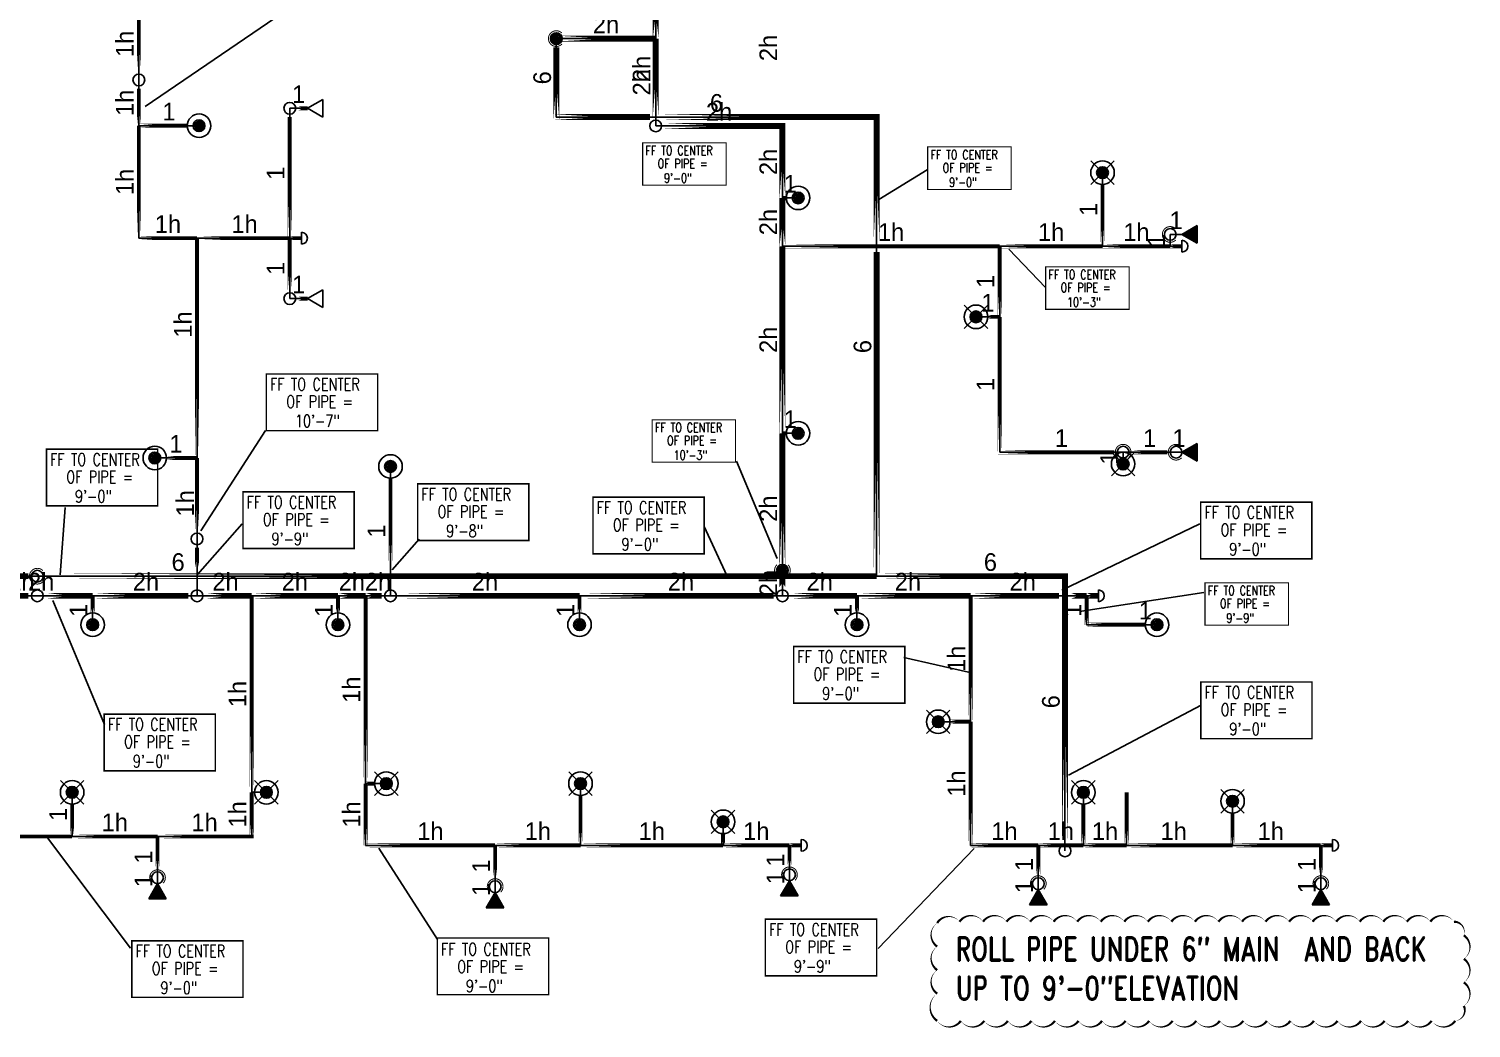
# Model space of a CAD drawing. Header units: inches. Extents: x -3368 to 19, y 7 to 1465.
# Drawn here: x -716 to 19, y 93 to 603 of the extents above; entities that cross this region are included whole.
import ezdxf
from ezdxf.enums import TextEntityAlignment as Align

# ---------------------------------------------------------------- set-up
doc = ezdxf.new("R2010")
doc.units = ezdxf.units.IN
doc.header["$MEASUREMENT"] = 0
for name, color, linetype in [('Coordination', 1, 'Continuous'), ('headdn', 7, 'Continuous'), ('PIPEBL', 4, 'Continuous'), ('pipemn', 6, 'Continuous'), ('PIPESPC', 7, 'Continuous'), ('spk-cap', 7, 'Continuous'), ('spk-pipedrop', 7, 'Continuous'), ('spk-piperise', 7, 'Continuous'), ('TIDYPIPE', 7, 'Continuous')]:
    doc.layers.add(name, color=color, linetype=linetype)
doc.styles.add('PDA1', font='ROMAND', dxfattribs={"width": 0.755})
doc.styles.add('PIPE', font='PIPE.SHX')

# ---------------------------------------------------------------- blocks, each defined once
blk = doc.blocks.new('drop')
blk.add_circle((0, 0), 3)
for points in [[(0.01, 2.97), (-2.53, -1.59), (-2.62, 1.36)], [(0.01, 2.97), (-2.49, -1.59), (2.52, -1.59)], [(2.52, -1.59), (0.01, 2.97), (2.6, 1.47)], [(2.52, -1.59), (-2.53, -1.59), (0.01, -2.98)]]:
    blk.add_solid(points)
blk = doc.blocks.new('dpend1')
for radius in [6, 3]:
    blk.add_circle((0, 0), radius)
for points in [[(0.01, 2.97), (-2.53, -1.59), (-2.62, 1.36)], [(0.01, 2.97), (-2.49, -1.59), (2.52, -1.59)], [(2.52, -1.59), (0.01, 2.97), (2.6, 1.47)], [(2.52, -1.59), (-2.53, -1.59), (0.01, -2.98)]]:
    blk.add_solid(points)
blk = doc.blocks.new('SIDE1')
for p, q in [((0, 0), (7.79, 4.5)), ((7.79, -4.5), (0, 0)), ((7.79, 4.5), (7.79, -4.5))]:
    blk.add_line(p, q)
blk = doc.blocks.new('side2')
for p, q in [((0, 0), (7.79, 4.5)), ((7.79, -4.5), (0, 0)), ((7.79, 4.5), (7.79, -4.5))]:
    blk.add_line(p, q)
blk.add_solid([(7.79, -4.5), (0, 0), (7.79, 4.5)])
blk = doc.blocks.new('rise')
blk.add_circle((0, 0), 3)
blk = doc.blocks.new('dpend2')
for p, q in [((-6, -6), (6, 6)), ((6, -6), (-6, 6))]:
    blk.add_line(p, q)
for radius in [6, 3]:
    blk.add_circle((0, 0), radius)
for points in [[(0, 0), (-3, 0), (-2.08, 2.07)], [(0, 0), (-3, 0), (-2.08, -2.07)], [(0, 0), (0, 3), (-2.12, 2.14)], [(0, 0), (0, -3), (-2.12, -2.14)], [(0, 0), (0, 3), (2.12, 2.14)], [(0, 0), (3, 0), (2.08, 2.07)], [(0, 0), (3, 0), (2.08, -2.07)], [(0, 0), (0, -3), (2.12, -2.14)]]:
    blk.add_solid(points)
blk = doc.blocks.new('CAP')
blk.add_line((0, 3), (0, -3))
blk.add_arc((0, 0), 3, 270, 90)
blk = doc.blocks.new('PIPESPC')
at = {"layer": 'PIPESPC', "style": 'PIPE', "width": 0.9}
blk.add_attdef('SIZE', text='', height=9, dxfattribs=at).set_placement((0, 4.02), align=Align.CENTER)
at = {"layer": 'PIPESPC', "style": 'PIPE', "flags": 1}
blk.add_attdef('SCHED', (25.3, 3.89), '', height=9, dxfattribs=at)
blk = doc.blocks.new('vvvvvvvvvbbbbbbbbbb')
at = {"layer": 'Coordination', "const_width": 1}
blk.add_lwpolyline([(8219.89, 4056.75), (8219.89, 4018.25), (8295.45, 4018.25), (8295.45, 4056.75), (8219.89, 4056.75)], dxfattribs=at)
at = {"layer": 'Coordination', "style": 'PDA1', "width": 0.755}
for s, p in [('FF TO CENTER', (8222.4, 4045.52)), ('OF PIPE = ', (8233.4, 4033.71)), ('9\'-0"', (8239.31, 4020.57))]:
    blk.add_text(s, height=8.4, dxfattribs=at).set_placement(p)
blk = doc.blocks.new('TIDYRUN')
at = {"const_width": 0.5}
blk.add_lwpolyline([(-2.83, 2.83, -2.414214), (-2.83, -2.83, -1.737895)], format="xyb", dxfattribs=at)

msp = doc.modelspace()

# ---------------------------------------------------------------- linework, layer by layer
at = {"layer": 'Coordination', "color": 1}
for p, q in [((-656.86, 563.07), (-568.42, 623.48)), ((-282.8, 515.79), (-258.3, 530.91)), ((-216.57, 490.46), (-197.88, 470.88)), ((-628.45, 346.85), (-595.53, 398)), ((-334.68, 332.75), (-355.48, 382.3)), ((-700.15, 324.42), (-697.61, 358.73)), ((-630.15, 324.56), (-607.27, 350.38)), ((-360.42, 324.15), (-371.89, 349.03)), ((-189.62, 316.59), (-119.21, 350.35)), ((-530.98, 326.99), (-517.1, 342.57)), ((-703.81, 311.37), (-677.58, 248.1)), ((-180.61, 305.73), (-117.19, 315.4)), ((-237.25, 274.85), (-270.19, 282.31)), ((-186.19, 222.25), (-118.64, 258.07)), ((-706.58, 190.44), (-664.25, 134.1)), ((-537.65, 185.06), (-507.83, 138.53)), ((-234.33, 184.91), (-283.16, 134.01))]:
    msp.add_line(p, q, dxfattribs=at)
for points, const_width in [([(-403.22, 544.64), (-403.22, 522.99), (-360.72, 522.99), (-360.72, 544.64), (-403.22, 544.64)], 0.562), ([(-197.84, 481.43), (-197.84, 459.78), (-155.34, 459.78), (-155.34, 481.43), (-197.84, 481.43)], 0.562), ([(-594.99, 426.83), (-594.99, 397.96), (-538.32, 397.96), (-538.32, 426.83), (-594.99, 426.83)], 0.75), ([(-398.39, 403.47), (-398.39, 381.82), (-355.88, 381.82), (-355.88, 403.47), (-398.39, 403.47)], 0.562), ([(-517.91, 370.78), (-517.91, 341.91), (-461.24, 341.91), (-461.24, 370.78), (-517.91, 370.78)], 0.75), ([(-606.95, 366.72), (-606.95, 337.85), (-550.27, 337.85), (-550.27, 366.72), (-606.95, 366.72)], 0.75), ([(-116.63, 320.37), (-116.63, 298.72), (-74.13, 298.72), (-74.13, 320.37), (-116.63, 320.37)], 0.562), ([(-118.77, 269.8), (-118.77, 240.93), (-62.1, 240.93), (-62.1, 269.8), (-118.77, 269.8)], 0.75), ([(-677.65, 253.43), (-677.65, 224.56), (-620.98, 224.56), (-620.98, 253.43), (-677.65, 253.43)], 0.75), ([(-340.68, 148.9), (-340.68, 120.03), (-284.01, 120.03), (-284.01, 148.9), (-340.68, 148.9)], 0.75), ([(-507.86, 139.29), (-507.86, 110.42), (-451.19, 110.42), (-451.19, 139.29), (-507.86, 139.29)], 0.75), ([(-663.58, 137.91), (-663.58, 109.04), (-606.9, 109.04), (-606.9, 137.91), (-663.58, 137.91)], 0.75)]:
    msp.add_lwpolyline(points, dxfattribs=dict(at, const_width=const_width))
msp.add_lwpolyline([(-253.12, 97.09, 0, 1.2, 0.520567), (-241.12, 97.09, 0, 1.2, 0.520567), (-229.12, 97.09, 0, 1.2, 0.520567), (-217.12, 97.09, 0, 1.2, 0.520567), (-205.12, 97.09, 0, 1.2, 0.520567), (-193.12, 97.09, 0, 1.2, 0.520567), (-181.12, 97.09, 0, 1.2, 0.520567), (-169.12, 97.09, 0, 1.2, 0.520567), (-157.12, 97.09, 0, 1.2, 0.520567), (-145.12, 97.09, 0, 1.2, 0.520567), (-133.12, 97.09, 0, 1.2, 0.520567), (-121.12, 97.09, 0, 1.2, 0.520567), (-109.12, 97.09, 0, 1.2, 0.520567), (-97.12, 97.09, 0, 1.2, 0.520567), (-85.12, 97.09, 0, 1.2, 0.520567), (-73.12, 97.09, 0, 1.2, 0.520567), (-61.12, 97.09, 0, 1.2, 0.520567), (-49.12, 97.09, 0, 1.2, 0.520567), (-37.12, 97.09, 0, 1.2, 0.520567), (-25.12, 97.09, 0, 1.2, 0.520567), (-13.12, 97.09, 0, 1.2, 0.520567), (-1.12, 97.09, 0, 1.2, 0.520567), (10.88, 97.09, 0, 1.2, 0.520567), (15.29, 104.68, 0, 1.2, 0.520567), (15.29, 116.68, 0, 1.2, 0.520567), (15.29, 128.68, 0, 1.2, 0.520567), (15.29, 140.68, 0, 1.2, 0.520567), (10.23, 147.62, 0, 1.2, 0.520567), (-1.77, 147.62, 0, 1.2, 0.520567), (-13.77, 147.62, 0, 1.2, 0.520567), (-25.77, 147.62, 0, 1.2, 0.520567), (-37.77, 147.62, 0, 1.2, 0.520567), (-49.77, 147.62, 0, 1.2, 0.520567), (-61.77, 147.62, 0, 1.2, 0.520567), (-73.77, 147.62, 0, 1.2, 0.520567), (-85.77, 147.62, 0, 1.2, 0.520567), (-97.77, 147.62, 0, 1.2, 0.520567), (-109.77, 147.62, 0, 1.2, 0.520567), (-121.77, 147.62, 0, 1.2, 0.520567), (-133.77, 147.62, 0, 1.2, 0.520567), (-145.77, 147.62, 0, 1.2, 0.520567), (-157.77, 147.62, 0, 1.2, 0.520567), (-169.77, 147.62, 0, 1.2, 0.520567), (-181.77, 147.62, 0, 1.2, 0.520567), (-193.77, 147.62, 0, 1.2, 0.520567), (-205.77, 147.62, 0, 1.2, 0.520567), (-217.77, 147.62, 0, 1.2, 0.520567), (-229.77, 147.62, 0, 1.2, 0.520567), (-241.77, 147.62, 0, 1.2, 0.520567), (-253.12, 146.97, 0, 1.2, 0.520567), (-253.12, 134.97, 0, 1.2, 0.520567), (-253.12, 122.97, 0, 1.2, 0.520567), (-253.12, 110.97, 0, 1.2, 0.520567)], format="xyseb", close=True, dxfattribs=at)
at = {"layer": 'PIPEBL', "color": 1}
for p, q in [((-660, 576.69), (-660, 613.48)), ((-660, 553.34), (-660, 576.69)), ((-583.08, 496.02), (-583.08, 562.24)), ((-583.08, 562.24), (-574, 562.24)), ((-660, 496.02), (-660, 553.34)), ((-660, 553.34), (-629.33, 553.34)), ((-168.86, 491.93), (-168.86, 529.43)), ((-324, 516.56), (-332, 516.56)), ((-660, 496.02), (-630.33, 496.02)), ((-630.33, 384.01), (-630.33, 496.02)), ((-630.33, 496.02), (-583.08, 496.02)), ((-583.08, 465.22), (-583.08, 496.02)), ((-583.08, 496.02), (-577.08, 496.02)), ((-134.36, 491.93), (-134.36, 497.93)), ((-134.36, 497.93), (-128.36, 497.93)), ((-332, 491.93), (-221.26, 491.93)), ((-221.26, 491.93), (-168.86, 491.93)), ((-221.26, 455.93), (-221.26, 491.93)), ((-168.86, 491.93), (-134.36, 491.93)), ((-134.36, 491.93), (-128.36, 491.93)), ((-583.08, 465.22), (-574, 465.22)), ((-233.36, 455.93), (-221.26, 455.93)), ((-221.26, 386.93), (-221.26, 455.93)), ((-324, 396.56), (-332, 396.56)), ((-651.88, 384.01), (-630.33, 384.01)), ((-630.33, 342.74), (-630.33, 384.01)), ((-221.26, 386.93), (-158.36, 386.93)), ((-131.36, 386.93), (-158.36, 386.93)), ((-158.36, 380.93), (-158.36, 386.93)), ((-128.36, 386.93), (-131.36, 386.93)), ((-531.75, 313.74), (-531.75, 379.67)), ((-630.33, 313.74), (-630.33, 342.74)), ((-683.56, 299), (-683.56, 313.74)), ((-602.5, 213.57), (-602.5, 313.74)), ((-558.56, 299), (-558.56, 313.74)), ((-544.41, 218.03), (-544.41, 313.74)), ((-435.41, 299), (-435.41, 313.74)), ((-294, 299), (-294, 313.74)), ((-236.1, 249.53), (-236.1, 313.74)), ((-176.98, 299), (-176.98, 313.74)), ((-176.98, 299), (-141.12, 299)), ((-252.6, 249.53), (-236.1, 249.53)), ((-236.1, 186.53), (-236.1, 249.53)), ((-694, 213.57), (-694, 191.07)), ((-602.5, 213.57), (-602.5, 191.07)), ((-595, 213.57), (-602.5, 213.57)), ((-544.41, 218.03), (-544.41, 186.53)), ((-533.91, 218.03), (-544.41, 218.03)), ((-434.91, 218.03), (-434.91, 186.53)), ((-178.6, 213.53), (-178.6, 186.53)), ((-156.6, 213.53), (-156.6, 186.53)), ((-102.6, 209.03), (-102.6, 186.53)), ((-362.24, 186.53), (-362.24, 198.53)), ((-750.09, 191.07), (-694, 191.07)), ((-650.5, 191.07), (-694, 191.07)), ((-602.5, 191.07), (-650.5, 191.07)), ((-650.5, 170.07), (-650.5, 191.07)), ((-544.41, 186.53), (-478.41, 186.53)), ((-478.41, 186.53), (-434.91, 186.53)), ((-478.41, 165.53), (-478.41, 186.53)), ((-434.91, 186.53), (-362.24, 186.53)), ((-362.24, 186.53), (-328.41, 186.53)), ((-328.41, 171.53), (-328.41, 186.53)), ((-328.41, 186.53), (-322.41, 186.53)), ((-236.1, 186.53), (-201.6, 186.53)), ((-201.6, 186.53), (-178.6, 186.53)), ((-201.6, 167.03), (-201.6, 186.53)), ((-178.6, 186.53), (-156.6, 186.53)), ((-156.6, 186.53), (-102.6, 186.53)), ((-102.6, 186.53), (-57.6, 186.53)), ((-57.6, 167.03), (-57.6, 186.53)), ((-57.6, 186.53), (-51.6, 186.53)), ((-650.5, 167.07), (-650.5, 170.07)), ((-328.41, 168.53), (-328.41, 171.53)), ((-478.41, 162.53), (-478.41, 165.53)), ((-201.6, 164.03), (-201.6, 167.03)), ((-57.6, 164.03), (-57.6, 167.03))]:
    msp.add_line(p, q, dxfattribs=at)
at = {"layer": 'pipemn', "color": 1}
for p, q in [((-396.57, 597.75), (-396.57, 622.18)), ((-447.25, 557.78), (-447.25, 597.75)), ((-447.25, 597.75), (-396.57, 597.75)), ((-396.57, 597.75), (-396.57, 553.25)), ((-447.25, 557.78), (-284, 557.78)), ((-396.57, 553.25), (-332, 553.25)), ((-332, 553.25), (-332, 516.56)), ((-284, 323.74), (-284, 557.78)), ((-332, 516.56), (-332, 491.93)), ((-332, 491.93), (-332, 396.56)), ((-332, 396.56), (-332, 326.74)), ((-711.76, 323.74), (-996, 323.74)), ((-284, 323.74), (-711.76, 323.74)), ((-332, 313.74), (-332, 326.74)), ((-188, 323.74), (-284, 323.74)), ((-188, 183.74), (-188, 323.74)), ((-728, 313.74), (-711.76, 313.74)), ((-711.76, 313.74), (-683.56, 313.74)), ((-683.56, 313.74), (-630.33, 313.74)), ((-630.33, 313.74), (-602.5, 313.74)), ((-602.5, 313.74), (-558.56, 313.74)), ((-558.56, 313.74), (-544.41, 313.74)), ((-544.41, 313.74), (-531.75, 313.74)), ((-531.75, 313.74), (-435.41, 313.74)), ((-435.41, 313.74), (-332, 313.74)), ((-332, 313.74), (-294, 313.74)), ((-294, 313.74), (-236.1, 313.74)), ((-236.1, 313.74), (-176.98, 313.74)), ((-176.98, 313.74), (-170.98, 313.74))]:
    msp.add_line(p, q, dxfattribs=at)
at = {"layer": 'TIDYPIPE', "color": 1}
for points, const_width in [([(-396.57, 597.75), (-396.57, 622.18)], 3), ([(-660, 581.19), (-660, 613.48)], 2), ([(-447.25, 597.75), (-396.57, 597.75)], 3), ([(-396.57, 557.75), (-396.57, 597.75)], 3), ([(-447.25, 556.28), (-447.25, 593.25)], 3), ([(-660, 553.34), (-660, 572.19)], 2), ([(-583.08, 496.02), (-583.08, 557.74)], 2), ([(-578.58, 562.24), (-574, 562.24)], 2), ([(-448.75, 557.78), (-399.57, 557.78)], 3), ([(-393.57, 557.78), (-282.5, 557.78)], 3), ([(-284, 494.93), (-284, 559.28)], 3), ([(-660, 553.34), (-635.33, 553.34)], 2), ([(-660, 495.02), (-660, 553.34)], 2), ([(-392.07, 553.25), (-330.5, 553.25)], 3), ([(-332, 516.56), (-332, 554.75)], 3), ([(-168.86, 491.93), (-168.86, 523.43)], 2), ([(-332, 491.93), (-332, 516.56)], 3), ([(-332, 516.56), (-330, 516.56)], 2), ([(-661, 496.02), (-630.33, 496.02)], 2), ([(-630.33, 496.02), (-583.08, 496.02)], 2), ([(-630.33, 384.01), (-630.33, 496.02)], 2), ([(-583.08, 496.02), (-577.08, 496.02)], 2), ([(-583.08, 469.72), (-583.08, 496.02)], 2), ([(-332, 396.56), (-332, 491.93)], 3), ([(-332, 491.93), (-221.26, 491.93)], 2), ([(-221.26, 455.93), (-221.26, 491.93)], 2), ([(-221.26, 491.93), (-168.86, 491.93)], 2), ([(-168.86, 491.93), (-134.36, 491.93)], 2), ([(-134.36, 491.93), (-128.36, 491.93)], 2), ([(-284, 323.74), (-284, 488.93)], 3), ([(-578.58, 465.22), (-574, 465.22)], 2), ([(-227.36, 455.93), (-221.26, 455.93)], 2), ([(-221.26, 385.93), (-221.26, 455.93)], 2), ([(-332, 326.74), (-332, 396.56)], 3), ([(-332, 396.56), (-330, 396.56)], 2), ([(-645.88, 384.01), (-630.33, 384.01)], 2), ([(-630.33, 347.24), (-630.33, 384.01)], 2), ([(-222.26, 386.93), (-162.86, 386.93)], 2), ([(-153.86, 386.93), (-135.86, 386.93)], 2), ([(-531.75, 328.24), (-531.75, 373.67)], 2), ([(-630.33, 328.24), (-630.33, 338.24)], 2), ([(-997.5, 323.74), (-716.26, 323.74)], 3), ([(-711.76, 323.74), (-284, 323.74)], 3), ([(-332, 318.24), (-332, 322.24)], 3), ([(-284, 323.74), (-186.5, 323.74)], 3), ([(-188, 188.24), (-188, 325.24)], 3), ([(-728, 313.74), (-716.26, 313.74)], 3), ([(-707.26, 313.74), (-683.56, 313.74)], 3), ([(-683.56, 313.74), (-634.83, 313.74)], 3), ([(-683.56, 305), (-683.56, 313.74)], 2), ([(-625.83, 313.74), (-602.5, 313.74)], 3), ([(-602.5, 313.74), (-558.56, 313.74)], 3), ([(-602.5, 213.57), (-602.5, 313.74)], 2), ([(-558.56, 313.74), (-544.41, 313.74)], 3), ([(-558.56, 305), (-558.56, 313.74)], 2), ([(-544.41, 313.74), (-536.25, 313.74)], 3), ([(-544.41, 218.03), (-544.41, 313.74)], 2), ([(-527.25, 313.74), (-435.41, 313.74)], 3), ([(-435.41, 313.74), (-336.5, 313.74)], 3), ([(-435.41, 305), (-435.41, 313.74)], 2), ([(-327.5, 313.74), (-294, 313.74)], 3), ([(-294, 313.74), (-236.1, 313.74)], 3), ([(-294, 305), (-294, 313.74)], 2), ([(-236.1, 313.74), (-191, 313.74)], 3), ([(-236.1, 249.53), (-236.1, 313.74)], 2), ([(-185, 313.74), (-176.98, 313.74)], 3), ([(-176.98, 313.74), (-170.98, 313.74)], 3), ([(-176.98, 298), (-176.98, 313.74)], 2), ([(-177.98, 299), (-147.12, 299)], 2), ([(-246.6, 249.53), (-236.1, 249.53)], 2), ([(-236.1, 185.53), (-236.1, 249.53)], 2), ([(-602.5, 190.07), (-602.5, 213.57)], 2), ([(-544.41, 218.03), (-539.91, 218.03)], 2), ([(-544.41, 185.53), (-544.41, 218.03)], 2), ([(-156.6, 186.53), (-156.6, 213.53)], 2), ([(-694, 191.07), (-694, 207.57)], 2), ([(-434.91, 186.53), (-434.91, 212.03)], 2), ([(-178.6, 186.53), (-178.6, 207.53)], 2), ([(-102.6, 186.53), (-102.6, 203.03)], 2), ([(-750.09, 191.07), (-694, 191.07)], 2), ([(-694, 191.07), (-650.5, 191.07)], 2), ([(-650.5, 191.07), (-601.5, 191.07)], 2), ([(-650.5, 174.57), (-650.5, 191.07)], 2), ([(-362.24, 186.53), (-362.24, 192.53)], 2), ([(-545.41, 186.53), (-478.41, 186.53)], 2), ([(-478.41, 186.53), (-434.91, 186.53)], 2), ([(-478.41, 170.03), (-478.41, 186.53)], 2), ([(-434.91, 186.53), (-362.24, 186.53)], 2), ([(-362.24, 186.53), (-328.41, 186.53)], 2), ([(-328.41, 186.53), (-322.41, 186.53)], 2), ([(-328.41, 176.03), (-328.41, 186.53)], 2), ([(-237.1, 186.53), (-201.6, 186.53)], 2), ([(-201.6, 186.53), (-178.6, 186.53)], 2), ([(-201.6, 171.53), (-201.6, 186.53)], 2), ([(-178.6, 186.53), (-156.6, 186.53)], 2), ([(-156.6, 186.53), (-102.6, 186.53)], 2), ([(-102.6, 186.53), (-57.6, 186.53)], 2), ([(-57.6, 186.53), (-51.6, 186.53)], 2), ([(-57.6, 171.53), (-57.6, 186.53)], 2)]:
    msp.add_lwpolyline(points, close=True, dxfattribs=dict(at, const_width=const_width))

# ---------------------------------------------------------------- block references
at = {"layer": 'Coordination', "color": 1}
for p, xscale, yscale, zscale in [((-4881.65, -1739.39), 0.5625, 0.5625, 0.5625), ((-6872.01, -2654.1), 0.75, 0.75, 0.75), ((-6593.49, -2678.57), 0.75, 0.75, 0.75), ((-6283.74, -2681.08), 0.75, 0.75, 0.75), ((-6491.2, -2754.64), 0.75, 0.75, 0.75)]:
    msp.add_blockref('vvvvvvvvvbbbbbbbbbb', p, dxfattribs=dict(at, xscale=xscale, yscale=yscale, zscale=zscale))
at = {"layer": 'headdn', "color": 1}
for name, p in [('SIDE1', (-574, 562.24)), ('dpend1', (-629.33, 553.34)), ('dpend1', (-324, 516.56)), ('SIDE1', (-574, 465.22)), ('dpend1', (-324, 396.56)), ('dpend1', (-651.88, 384.01)), ('dpend1', (-531.75, 379.67)), ('dpend1', (-683.56, 299)), ('dpend1', (-558.56, 299)), ('dpend1', (-435.41, 299)), ('dpend1', (-294, 299)), ('dpend1', (-141.12, 299)), ('dpend2', (-252.6, 249.53)), ('dpend2', (-533.91, 218.03)), ('dpend2', (-434.91, 218.03)), ('dpend2', (-694, 213.57)), ('dpend2', (-595, 213.57)), ('dpend2', (-178.6, 213.53)), ('dpend2', (-102.6, 209.03)), ('dpend2', (-362.24, 198.53))]:
    msp.add_blockref(name, p, dxfattribs=at)
at = {"layer": 'headdn', "color": 1, "extrusion": (0, 0, -1), "zscale": -1}
for name, p, rotation in [('dpend2', (168.86, 529.43), 90), ('side2', (128.36, 497.93), 180), ('dpend2', (233.36, 455.93), 90), ('side2', (128.36, 386.93), 180), ('dpend2', (158.36, 380.93), 90)]:
    msp.add_blockref(name, p, dxfattribs=dict(at, rotation=rotation))
at = {"layer": 'headdn', "color": 1, "rotation": 270}
for p in [(-650.5, 167.07), (-478.41, 162.53), (-328.41, 168.53), (-201.6, 164.03), (-57.6, 164.03)]:
    msp.add_blockref('side2', p, dxfattribs=at)
at = {"layer": 'PIPESPC', "color": 1}
ref = msp.add_blockref('PIPESPC', (-421.91, 597.75), dxfattribs=at)
ref.add_attrib('SIZE', '2h', dxfattribs={"color": 0, "height": 9, "style": 'PIPE'}).set_placement((-421.91, 597.75), align=Align.BOTTOM_CENTER)
ref = msp.add_blockref('PIPESPC', (-660, 595.08), dxfattribs=dict(at, rotation=90))
ref.add_attrib('SIZE', '1h', dxfattribs={"color": 0, "height": 9, "rotation": 90, "style": 'PIPE'}).set_placement((-660, 595.08), align=Align.BOTTOM_CENTER)
ref = msp.add_blockref('PIPESPC', (-332, 592.97), dxfattribs=dict(at, rotation=90))
ref.add_attrib('SIZE', '2h', dxfattribs={"color": 0, "height": 9, "rotation": 90, "style": 'PIPE'}).set_placement((-332, 592.97), align=Align.BOTTOM_CENTER)
ref = msp.add_blockref('PIPESPC', (-396.57, 582.3), dxfattribs=dict(at, rotation=90))
ref.add_attrib('SIZE', '2h', dxfattribs={"color": 0, "height": 9, "rotation": 90, "style": 'PIPE'}).set_placement((-396.57, 582.3), align=Align.BOTTOM_CENTER)
ref = msp.add_blockref('PIPESPC', (-396.57, 575.5), dxfattribs=dict(at, rotation=90))
ref.add_attrib('SIZE', '2h', dxfattribs={"color": 0, "height": 9, "rotation": 90, "style": 'PIPE'}).set_placement((-396.57, 575.5), align=Align.BOTTOM_CENTER)
ref = msp.add_blockref('PIPESPC', (-578.54, 562.24), dxfattribs=at)
ref.add_attrib('SIZE', '1', dxfattribs={"color": 0, "height": 9, "style": 'PIPE'}).set_placement((-578.54, 562.24), align=Align.BOTTOM_CENTER)
ref = msp.add_blockref('PIPESPC', (-447.25, 577.76), dxfattribs=dict(at, rotation=90))
ref.add_attrib('SIZE', '6', dxfattribs={"color": 0, "height": 9, "rotation": 90, "style": 'PIPE'}).set_placement((-447.25, 577.76), align=Align.BOTTOM_CENTER)
ref = msp.add_blockref('PIPESPC', (-660, 565.01), dxfattribs=dict(at, rotation=90))
ref.add_attrib('SIZE', '1h', dxfattribs={"color": 0, "height": 9, "rotation": 90, "style": 'PIPE'}).set_placement((-660, 565.01), align=Align.BOTTOM_CENTER)
ref = msp.add_blockref('PIPESPC', (-365.63, 557.78), dxfattribs=at)
ref.add_attrib('SIZE', '6', dxfattribs={"color": 0, "height": 9, "style": 'PIPE'}).set_placement((-365.63, 557.78), align=Align.BOTTOM_CENTER)
ref = msp.add_blockref('PIPESPC', (-644.67, 553.34), dxfattribs=at)
ref.add_attrib('SIZE', '1', dxfattribs={"color": 0, "height": 9, "style": 'PIPE'}).set_placement((-644.67, 553.34), align=Align.BOTTOM_CENTER)
ref = msp.add_blockref('PIPESPC', (-364.29, 553.25), dxfattribs=at)
ref.add_attrib('SIZE', '2h', dxfattribs={"color": 0, "height": 9, "style": 'PIPE'}).set_placement((-364.29, 553.25), align=Align.BOTTOM_CENTER)
ref = msp.add_blockref('PIPESPC', (-332, 534.91), dxfattribs=dict(at, rotation=90))
ref.add_attrib('SIZE', '2h', dxfattribs={"color": 0, "height": 9, "rotation": 90, "style": 'PIPE'}).set_placement((-332, 534.91), align=Align.BOTTOM_CENTER)
ref = msp.add_blockref('PIPESPC', (-660, 524.68), dxfattribs=dict(at, rotation=90))
ref.add_attrib('SIZE', '1h', dxfattribs={"color": 0, "height": 9, "rotation": 90, "style": 'PIPE'}).set_placement((-660, 524.68), align=Align.BOTTOM_CENTER)
ref = msp.add_blockref('PIPESPC', (-583.08, 529.13), dxfattribs=dict(at, rotation=90))
ref.add_attrib('SIZE', '1', dxfattribs={"color": 0, "height": 9, "rotation": 90, "style": 'PIPE'}).set_placement((-583.08, 529.13), align=Align.BOTTOM_CENTER)
ref = msp.add_blockref('PIPESPC', (-328, 516.56), dxfattribs=at)
ref.add_attrib('SIZE', '1', dxfattribs={"color": 0, "height": 9, "style": 'PIPE'}).set_placement((-328, 516.56), align=Align.BOTTOM_CENTER)
ref = msp.add_blockref('PIPESPC', (-645.16, 496.02), dxfattribs=at)
ref.add_attrib('SIZE', '1h', dxfattribs={"color": 0, "height": 9, "style": 'PIPE'}).set_placement((-645.16, 496.02), align=Align.BOTTOM_CENTER)
ref = msp.add_blockref('PIPESPC', (-606.13, 496.02), dxfattribs=at)
ref.add_attrib('SIZE', '1h', dxfattribs={"color": 0, "height": 9, "style": 'PIPE'}).set_placement((-606.13, 496.02), align=Align.BOTTOM_CENTER)
ref = msp.add_blockref('PIPESPC', (-332, 504.24), dxfattribs=dict(at, rotation=90.00000000000212))
ref.add_attrib('SIZE', '2h', dxfattribs={"color": 0, "height": 9, "rotation": 90, "style": 'PIPE'}).set_placement((-332, 504.24), align=Align.BOTTOM_CENTER)
ref = msp.add_blockref('PIPESPC', (-168.86, 510.68), dxfattribs=dict(at, rotation=90))
ref.add_attrib('SIZE', '1', dxfattribs={"color": 0, "height": 9, "rotation": 90, "style": 'PIPE'}).set_placement((-168.86, 510.68), align=Align.BOTTOM_CENTER)
ref = msp.add_blockref('PIPESPC', (-131.36, 497.93), dxfattribs=at)
ref.add_attrib('SIZE', '1', dxfattribs={"color": 0, "height": 9, "style": 'PIPE'}).set_placement((-131.36, 497.93), align=Align.BOTTOM_CENTER)
ref = msp.add_blockref('PIPESPC', (-276.63, 491.93), dxfattribs=at)
ref.add_attrib('SIZE', '1h', dxfattribs={"color": 0, "height": 9, "style": 'PIPE'}).set_placement((-276.63, 491.93), align=Align.BOTTOM_CENTER)
ref = msp.add_blockref('PIPESPC', (-195.06, 491.93), dxfattribs=at)
ref.add_attrib('SIZE', '1h', dxfattribs={"color": 0, "height": 9, "style": 'PIPE'}).set_placement((-195.06, 491.93), align=Align.BOTTOM_CENTER)
ref = msp.add_blockref('PIPESPC', (-151.61, 491.93), dxfattribs=at)
ref.add_attrib('SIZE', '1h', dxfattribs={"color": 0, "height": 9, "style": 'PIPE'}).set_placement((-151.61, 491.93), align=Align.BOTTOM_CENTER)
ref = msp.add_blockref('PIPESPC', (-134.36, 494.93), dxfattribs=dict(at, rotation=90))
ref.add_attrib('SIZE', '1', dxfattribs={"color": 0, "height": 9, "rotation": 90, "style": 'PIPE'}).set_placement((-134.36, 494.93), align=Align.BOTTOM_CENTER)
ref = msp.add_blockref('PIPESPC', (-583.08, 480.62), dxfattribs=dict(at, rotation=90))
ref.add_attrib('SIZE', '1', dxfattribs={"color": 0, "height": 9, "rotation": 90, "style": 'PIPE'}).set_placement((-583.08, 480.62), align=Align.BOTTOM_CENTER)
ref = msp.add_blockref('PIPESPC', (-578.54, 465.22), dxfattribs=at)
ref.add_attrib('SIZE', '1', dxfattribs={"color": 0, "height": 9, "style": 'PIPE'}).set_placement((-578.54, 465.22), align=Align.BOTTOM_CENTER)
ref = msp.add_blockref('PIPESPC', (-221.26, 473.93), dxfattribs=dict(at, rotation=89.9999999999971))
ref.add_attrib('SIZE', '1', dxfattribs={"color": 0, "height": 9, "rotation": 90, "style": 'PIPE'}).set_placement((-221.26, 473.93), align=Align.BOTTOM_CENTER)
ref = msp.add_blockref('PIPESPC', (-227.31, 455.93), dxfattribs=at)
ref.add_attrib('SIZE', '1', dxfattribs={"color": 0, "height": 9, "style": 'PIPE'}).set_placement((-227.31, 455.93), align=Align.BOTTOM_CENTER)
ref = msp.add_blockref('PIPESPC', (-630.33, 452.01), dxfattribs=dict(at, rotation=90))
ref.add_attrib('SIZE', '1h', dxfattribs={"color": 0, "height": 9, "rotation": 90, "style": 'PIPE'}).set_placement((-630.33, 452.01), align=Align.BOTTOM_CENTER)
ref = msp.add_blockref('PIPESPC', (-332, 444.24), dxfattribs=dict(at, rotation=89.99999999999946))
ref.add_attrib('SIZE', '2h', dxfattribs={"color": 0, "height": 9, "rotation": 90, "style": 'PIPE'}).set_placement((-332, 444.24), align=Align.BOTTOM_CENTER)
ref = msp.add_blockref('PIPESPC', (-284, 440.76), dxfattribs=dict(at, rotation=90.0000000000002))
ref.add_attrib('SIZE', '6', dxfattribs={"color": 0, "height": 9, "rotation": 90, "style": 'PIPE'}).set_placement((-284, 440.76), align=Align.BOTTOM_CENTER)
ref = msp.add_blockref('PIPESPC', (-221.26, 421.43), dxfattribs=dict(at, rotation=90))
ref.add_attrib('SIZE', '1', dxfattribs={"color": 0, "height": 9, "rotation": 90, "style": 'PIPE'}).set_placement((-221.26, 421.43), align=Align.BOTTOM_CENTER)
ref = msp.add_blockref('PIPESPC', (-328, 396.56), dxfattribs=at)
ref.add_attrib('SIZE', '1', dxfattribs={"color": 0, "height": 9, "style": 'PIPE'}).set_placement((-328, 396.56), align=Align.BOTTOM_CENTER)
ref = msp.add_blockref('PIPESPC', (-189.81, 386.93), dxfattribs=at)
ref.add_attrib('SIZE', '1', dxfattribs={"color": 0, "height": 9, "style": 'PIPE'}).set_placement((-189.81, 386.93), align=Align.BOTTOM_CENTER)
ref = msp.add_blockref('PIPESPC', (-144.86, 386.93), dxfattribs=at)
ref.add_attrib('SIZE', '1', dxfattribs={"color": 0, "height": 9, "style": 'PIPE'}).set_placement((-144.86, 386.93), align=Align.BOTTOM_CENTER)
ref = msp.add_blockref('PIPESPC', (-129.86, 386.93), dxfattribs=at)
ref.add_attrib('SIZE', '1', dxfattribs={"color": 0, "height": 9, "style": 'PIPE'}).set_placement((-129.86, 386.93), align=Align.BOTTOM_CENTER)
ref = msp.add_blockref('PIPESPC', (-641.1, 384.01), dxfattribs=at)
ref.add_attrib('SIZE', '1', dxfattribs={"color": 0, "height": 9, "style": 'PIPE'}).set_placement((-641.1, 384.01), align=Align.BOTTOM_CENTER)
ref = msp.add_blockref('PIPESPC', (-158.36, 383.93), dxfattribs=dict(at, rotation=90))
ref.add_attrib('SIZE', '1', dxfattribs={"color": 0, "height": 9, "rotation": 90, "style": 'PIPE'}).set_placement((-158.36, 383.93), align=Align.BOTTOM_CENTER)
ref = msp.add_blockref('PIPESPC', (-629.18, 360.88), dxfattribs=dict(at, rotation=90))
ref.add_attrib('SIZE', '1h', dxfattribs={"color": 0, "height": 9, "rotation": 90, "style": 'PIPE'}).set_placement((-629.18, 360.88), align=Align.BOTTOM_CENTER)
ref = msp.add_blockref('PIPESPC', (-332, 358.15), dxfattribs=dict(at, rotation=90))
ref.add_attrib('SIZE', '2h', dxfattribs={"color": 0, "height": 9, "rotation": 90, "style": 'PIPE'}).set_placement((-332, 358.15), align=Align.BOTTOM_CENTER)
ref = msp.add_blockref('PIPESPC', (-531.75, 346.71), dxfattribs=dict(at, rotation=90.00000000000087))
ref.add_attrib('SIZE', '1', dxfattribs={"color": 0, "height": 9, "rotation": 90, "style": 'PIPE'}).set_placement((-531.75, 346.71), align=Align.BOTTOM_CENTER)
ref = msp.add_blockref('PIPESPC', (-640, 323.74), dxfattribs=at)
ref.add_attrib('SIZE', '6', dxfattribs={"color": 0, "height": 9, "style": 'PIPE'}).set_placement((-640, 323.74), align=Align.BOTTOM_CENTER)
ref = msp.add_blockref('PIPESPC', (-226, 323.74), dxfattribs=at)
ref.add_attrib('SIZE', '6', dxfattribs={"color": 0, "height": 9, "style": 'PIPE'}).set_placement((-226, 323.74), align=Align.BOTTOM_CENTER)
ref = msp.add_blockref('PIPESPC', (-719.88, 313.74), dxfattribs=at)
ref.add_attrib('SIZE', '2h', dxfattribs={"color": 0, "height": 9, "style": 'PIPE'}).set_placement((-719.88, 313.74), align=Align.BOTTOM_CENTER)
ref = msp.add_blockref('PIPESPC', (-709.78, 313.74), dxfattribs=at)
ref.add_attrib('SIZE', '2h', dxfattribs={"color": 0, "height": 9, "style": 'PIPE'}).set_placement((-709.78, 313.74), align=Align.BOTTOM_CENTER)
ref = msp.add_blockref('PIPESPC', (-656.37, 313.74), dxfattribs=at)
ref.add_attrib('SIZE', '2h', dxfattribs={"color": 0, "height": 9, "style": 'PIPE'}).set_placement((-656.37, 313.74), align=Align.BOTTOM_CENTER)
ref = msp.add_blockref('PIPESPC', (-615.84, 313.74), dxfattribs=at)
ref.add_attrib('SIZE', '2h', dxfattribs={"color": 0, "height": 9, "style": 'PIPE'}).set_placement((-615.84, 313.74), align=Align.BOTTOM_CENTER)
ref = msp.add_blockref('PIPESPC', (-580.53, 313.74), dxfattribs=at)
ref.add_attrib('SIZE', '2h', dxfattribs={"color": 0, "height": 9, "style": 'PIPE'}).set_placement((-580.53, 313.74), align=Align.BOTTOM_CENTER)
ref = msp.add_blockref('PIPESPC', (-551.48, 313.74), dxfattribs=at)
ref.add_attrib('SIZE', '2h', dxfattribs={"color": 0, "height": 9, "style": 'PIPE'}).set_placement((-551.48, 313.74), align=Align.BOTTOM_CENTER)
ref = msp.add_blockref('PIPESPC', (-538.08, 313.74), dxfattribs=at)
ref.add_attrib('SIZE', '2h', dxfattribs={"color": 0, "height": 9, "style": 'PIPE'}).set_placement((-538.08, 313.74), align=Align.BOTTOM_CENTER)
ref = msp.add_blockref('PIPESPC', (-483.58, 313.74), dxfattribs=at)
ref.add_attrib('SIZE', '2h', dxfattribs={"color": 0, "height": 9, "style": 'PIPE'}).set_placement((-483.58, 313.74), align=Align.BOTTOM_CENTER)
ref = msp.add_blockref('PIPESPC', (-383.7, 313.74), dxfattribs=at)
ref.add_attrib('SIZE', '2h', dxfattribs={"color": 0, "height": 9, "style": 'PIPE'}).set_placement((-383.7, 313.74), align=Align.BOTTOM_CENTER)
ref = msp.add_blockref('PIPESPC', (-332, 320.24), dxfattribs=dict(at, rotation=90))
ref.add_attrib('SIZE', '2h', dxfattribs={"color": 0, "height": 9, "rotation": 90, "style": 'PIPE'}).set_placement((-332, 320.24), align=Align.BOTTOM_CENTER)
ref = msp.add_blockref('PIPESPC', (-313, 313.74), dxfattribs=at)
ref.add_attrib('SIZE', '2h', dxfattribs={"color": 0, "height": 9, "style": 'PIPE'}).set_placement((-313, 313.74), align=Align.BOTTOM_CENTER)
ref = msp.add_blockref('PIPESPC', (-268.05, 313.74), dxfattribs=at)
ref.add_attrib('SIZE', '2h', dxfattribs={"color": 0, "height": 9, "style": 'PIPE'}).set_placement((-268.05, 313.74), align=Align.BOTTOM_CENTER)
ref = msp.add_blockref('PIPESPC', (-209.54, 313.74), dxfattribs=at)
ref.add_attrib('SIZE', '2h', dxfattribs={"color": 0, "height": 9, "style": 'PIPE'}).set_placement((-209.54, 313.74), align=Align.BOTTOM_CENTER)
ref = msp.add_blockref('PIPESPC', (-683.56, 306.37), dxfattribs=dict(at, rotation=90))
ref.add_attrib('SIZE', '1', dxfattribs={"color": 0, "height": 9, "rotation": 90, "style": 'PIPE'}).set_placement((-683.56, 306.37), align=Align.BOTTOM_CENTER)
ref = msp.add_blockref('PIPESPC', (-558.56, 306.37), dxfattribs=dict(at, rotation=89.99999999999748))
ref.add_attrib('SIZE', '1', dxfattribs={"color": 0, "height": 9, "rotation": 90, "style": 'PIPE'}).set_placement((-558.56, 306.37), align=Align.BOTTOM_CENTER)
ref = msp.add_blockref('PIPESPC', (-435.41, 306.37), dxfattribs=dict(at, rotation=90))
ref.add_attrib('SIZE', '1', dxfattribs={"color": 0, "height": 9, "rotation": 90, "style": 'PIPE'}).set_placement((-435.41, 306.37), align=Align.BOTTOM_CENTER)
ref = msp.add_blockref('PIPESPC', (-294, 306.37), dxfattribs=dict(at, rotation=90))
ref.add_attrib('SIZE', '1', dxfattribs={"color": 0, "height": 9, "rotation": 90, "style": 'PIPE'}).set_placement((-294, 306.37), align=Align.BOTTOM_CENTER)
ref = msp.add_blockref('PIPESPC', (-176.98, 306.37), dxfattribs=dict(at, rotation=90))
ref.add_attrib('SIZE', '1', dxfattribs={"color": 0, "height": 9, "rotation": 90, "style": 'PIPE'}).set_placement((-176.98, 306.37), align=Align.BOTTOM_CENTER)
ref = msp.add_blockref('PIPESPC', (-147.05, 299), dxfattribs=at)
ref.add_attrib('SIZE', '1', dxfattribs={"color": 0, "height": 9, "style": 'PIPE'}).set_placement((-147.05, 299), align=Align.BOTTOM_CENTER)
ref = msp.add_blockref('PIPESPC', (-236.1, 281.64), dxfattribs=dict(at, rotation=89.9999999999951))
ref.add_attrib('SIZE', '1h', dxfattribs={"color": 0, "height": 9, "rotation": 90, "style": 'PIPE'}).set_placement((-236.1, 281.64), align=Align.BOTTOM_CENTER)
ref = msp.add_blockref('PIPESPC', (-602.5, 263.66), dxfattribs=dict(at, rotation=89.99999999999952))
ref.add_attrib('SIZE', '1h', dxfattribs={"color": 0, "height": 9, "rotation": 90, "style": 'PIPE'}).set_placement((-602.5, 263.66), align=Align.BOTTOM_CENTER)
ref = msp.add_blockref('PIPESPC', (-544.41, 265.89), dxfattribs=dict(at, rotation=89.99999999999642))
ref.add_attrib('SIZE', '1h', dxfattribs={"color": 0, "height": 9, "rotation": 90, "style": 'PIPE'}).set_placement((-544.41, 265.89), align=Align.BOTTOM_CENTER)
ref = msp.add_blockref('PIPESPC', (-188, 259.74), dxfattribs=dict(at, rotation=90.00000000000034))
ref.add_attrib('SIZE', '6', dxfattribs={"color": 0, "height": 9, "rotation": 90, "style": 'PIPE'}).set_placement((-188, 259.74), align=Align.BOTTOM_CENTER)
ref = msp.add_blockref('PIPESPC', (-236.1, 218.03), dxfattribs=dict(at, rotation=89.99999999999504))
ref.add_attrib('SIZE', '1h', dxfattribs={"color": 0, "height": 9, "rotation": 90, "style": 'PIPE'}).set_placement((-236.1, 218.03), align=Align.BOTTOM_CENTER)
ref = msp.add_blockref('PIPESPC', (-602.5, 202.32), dxfattribs=dict(at, rotation=90))
ref.add_attrib('SIZE', '1h', dxfattribs={"color": 0, "height": 9, "rotation": 90, "style": 'PIPE'}).set_placement((-602.5, 202.32), align=Align.BOTTOM_CENTER)
ref = msp.add_blockref('PIPESPC', (-544.41, 202.28), dxfattribs=dict(at, rotation=89.99999999999338))
ref.add_attrib('SIZE', '1h', dxfattribs={"color": 0, "height": 9, "rotation": 90, "style": 'PIPE'}).set_placement((-544.41, 202.28), align=Align.BOTTOM_CENTER)
ref = msp.add_blockref('PIPESPC', (-694, 202.32), dxfattribs=dict(at, rotation=90))
ref.add_attrib('SIZE', '1', dxfattribs={"color": 0, "height": 9, "rotation": 90, "style": 'PIPE'}).set_placement((-694, 202.32), align=Align.BOTTOM_CENTER)
ref = msp.add_blockref('PIPESPC', (-672.25, 191.07), dxfattribs=at)
ref.add_attrib('SIZE', '1h', dxfattribs={"color": 0, "height": 9, "style": 'PIPE'}).set_placement((-672.25, 191.07), align=Align.BOTTOM_CENTER)
ref = msp.add_blockref('PIPESPC', (-626.5, 191.07), dxfattribs=at)
ref.add_attrib('SIZE', '1h', dxfattribs={"color": 0, "height": 9, "style": 'PIPE'}).set_placement((-626.5, 191.07), align=Align.BOTTOM_CENTER)
ref = msp.add_blockref('PIPESPC', (-511.41, 186.53), dxfattribs=at)
ref.add_attrib('SIZE', '1h', dxfattribs={"color": 0, "height": 9, "style": 'PIPE'}).set_placement((-511.41, 186.53), align=Align.BOTTOM_CENTER)
ref = msp.add_blockref('PIPESPC', (-456.66, 186.53), dxfattribs=at)
ref.add_attrib('SIZE', '1h', dxfattribs={"color": 0, "height": 9, "style": 'PIPE'}).set_placement((-456.66, 186.53), align=Align.BOTTOM_CENTER)
ref = msp.add_blockref('PIPESPC', (-398.57, 186.53), dxfattribs=at)
ref.add_attrib('SIZE', '1h', dxfattribs={"color": 0, "height": 9, "style": 'PIPE'}).set_placement((-398.57, 186.53), align=Align.BOTTOM_CENTER)
ref = msp.add_blockref('PIPESPC', (-345.32, 186.53), dxfattribs=at)
ref.add_attrib('SIZE', '1h', dxfattribs={"color": 0, "height": 9, "style": 'PIPE'}).set_placement((-345.32, 186.53), align=Align.BOTTOM_CENTER)
ref = msp.add_blockref('PIPESPC', (-218.85, 186.53), dxfattribs=at)
ref.add_attrib('SIZE', '1h', dxfattribs={"color": 0, "height": 9, "style": 'PIPE'}).set_placement((-218.85, 186.53), align=Align.BOTTOM_CENTER)
ref = msp.add_blockref('PIPESPC', (-190.1, 186.53), dxfattribs=at)
ref.add_attrib('SIZE', '1h', dxfattribs={"color": 0, "height": 9, "style": 'PIPE'}).set_placement((-190.1, 186.53), align=Align.BOTTOM_CENTER)
ref = msp.add_blockref('PIPESPC', (-167.6, 186.53), dxfattribs=at)
ref.add_attrib('SIZE', '1h', dxfattribs={"color": 0, "height": 9, "style": 'PIPE'}).set_placement((-167.6, 186.53), align=Align.BOTTOM_CENTER)
ref = msp.add_blockref('PIPESPC', (-132.6, 186.53), dxfattribs=at)
ref.add_attrib('SIZE', '1h', dxfattribs={"color": 0, "height": 9, "style": 'PIPE'}).set_placement((-132.6, 186.53), align=Align.BOTTOM_CENTER)
ref = msp.add_blockref('PIPESPC', (-83.1, 186.53), dxfattribs=at)
ref.add_attrib('SIZE', '1h', dxfattribs={"color": 0, "height": 9, "style": 'PIPE'}).set_placement((-83.1, 186.53), align=Align.BOTTOM_CENTER)
ref = msp.add_blockref('PIPESPC', (-650.5, 180.57), dxfattribs=dict(at, rotation=90))
ref.add_attrib('SIZE', '1', dxfattribs={"color": 0, "height": 9, "rotation": 90, "style": 'PIPE'}).set_placement((-650.5, 180.57), align=Align.BOTTOM_CENTER)
ref = msp.add_blockref('PIPESPC', (-478.41, 176.03), dxfattribs=dict(at, rotation=90))
ref.add_attrib('SIZE', '1', dxfattribs={"color": 0, "height": 9, "rotation": 90, "style": 'PIPE'}).set_placement((-478.41, 176.03), align=Align.BOTTOM_CENTER)
ref = msp.add_blockref('PIPESPC', (-328.41, 179.03), dxfattribs=dict(at, rotation=90))
ref.add_attrib('SIZE', '1', dxfattribs={"color": 0, "height": 9, "rotation": 90, "style": 'PIPE'}).set_placement((-328.41, 179.03), align=Align.BOTTOM_CENTER)
ref = msp.add_blockref('PIPESPC', (-201.6, 176.78), dxfattribs=dict(at, rotation=90))
ref.add_attrib('SIZE', '1', dxfattribs={"color": 0, "height": 9, "rotation": 90, "style": 'PIPE'}).set_placement((-201.6, 176.78), align=Align.BOTTOM_CENTER)
ref = msp.add_blockref('PIPESPC', (-57.6, 176.78), dxfattribs=dict(at, rotation=90))
ref.add_attrib('SIZE', '1', dxfattribs={"color": 0, "height": 9, "rotation": 90, "style": 'PIPE'}).set_placement((-57.6, 176.78), align=Align.BOTTOM_CENTER)
ref = msp.add_blockref('PIPESPC', (-650.5, 168.57), dxfattribs=dict(at, rotation=90))
ref.add_attrib('SIZE', '1', dxfattribs={"color": 0, "height": 9, "rotation": 90, "style": 'PIPE'}).set_placement((-650.5, 168.57), align=Align.BOTTOM_CENTER)
ref = msp.add_blockref('PIPESPC', (-328.41, 170.03), dxfattribs=dict(at, rotation=90))
ref.add_attrib('SIZE', '1', dxfattribs={"color": 0, "height": 9, "rotation": 90, "style": 'PIPE'}).set_placement((-328.41, 170.03), align=Align.BOTTOM_CENTER)
ref = msp.add_blockref('PIPESPC', (-478.41, 164.03), dxfattribs=dict(at, rotation=90))
ref.add_attrib('SIZE', '1', dxfattribs={"color": 0, "height": 9, "rotation": 90, "style": 'PIPE'}).set_placement((-478.41, 164.03), align=Align.BOTTOM_CENTER)
ref = msp.add_blockref('PIPESPC', (-201.6, 165.53), dxfattribs=dict(at, rotation=90))
ref.add_attrib('SIZE', '1', dxfattribs={"color": 0, "height": 9, "rotation": 90, "style": 'PIPE'}).set_placement((-201.6, 165.53), align=Align.BOTTOM_CENTER)
ref = msp.add_blockref('PIPESPC', (-57.6, 165.53), dxfattribs=dict(at, rotation=90))
ref.add_attrib('SIZE', '1', dxfattribs={"color": 0, "height": 9, "rotation": 90, "style": 'PIPE'}).set_placement((-57.6, 165.53), align=Align.BOTTOM_CENTER)
at = {"layer": 'spk-cap', "color": 1}
for p in [(-577.08, 496.02), (-128.36, 491.93), (-170.98, 313.74), (-322.41, 186.53), (-51.6, 186.53)]:
    msp.add_blockref('CAP', p, dxfattribs=at)
at = {"layer": 'spk-pipedrop', "color": 1}
for p, rotation in [((-447.25, 597.75), 216.1002496402969), ((-332, 326.74), 270.0000000000834)]:
    msp.add_blockref('drop', p, dxfattribs=dict(at, rotation=rotation))
at = {"layer": 'spk-piperise', "color": 1}
for p, rotation in [((-660, 576.69), 90.00000000002773), ((-583.08, 562.24), 90.00000000002773), ((-396.57, 553.25), 270.0000000000834), ((-134.36, 497.93), 180.0000000000556), ((-583.08, 465.22), 270.0000000000834), ((-630.33, 342.74), 90.00000000002959), ((-711.76, 323.74), 180.0000000000555), ((-711.76, 313.74), 180.0000000000565), ((-531.75, 313.74), 180.0000000000553), ((-332, 313.74), 180.0000000000556), ((-188, 183.74), 270.0000000000837), ((-650.5, 170.07), 270.0000000000834), ((-328.41, 171.53), 270.0000000000834), ((-201.6, 167.03), 270.0000000000834), ((-57.6, 167.03), 270.0000000000834), ((-478.41, 165.53), 270.0000000000834)]:
    msp.add_blockref('rise', p, dxfattribs=dict(at, rotation=rotation))
at = {"layer": 'spk-piperise', "color": 1, "extrusion": (0, 0, -1), "zscale": -1, "rotation": 180.0000000000277}
for p in [(158.36, 386.93), (131.36, 386.93)]:
    msp.add_blockref('rise', p, dxfattribs=at)
at = {"layer": 'spk-piperise', "color": 1}
msp.add_blockref('rise', (-630.33, 313.74), dxfattribs=at)
at = {"layer": 'TIDYPIPE', "color": 1}
for p, rotation in [((-447.25, 597.75), 180), ((-134.36, 497.93), 180), ((-158.36, 386.93), 90), ((-131.36, 386.93), 180), ((-711.76, 323.74), 180), ((-332, 326.74), 270), ((-650.5, 170.07), 90), ((-478.41, 165.53), 90), ((-328.41, 171.53), 90), ((-201.6, 167.03), 90), ((-57.6, 167.03), 90)]:
    msp.add_blockref('TIDYRUN', p, dxfattribs=dict(at, rotation=rotation))

# ---------------------------------------------------------------- texts
at = {"layer": 'Coordination', "color": 1, "style": 'PDA1', "width": 0.755}
for s, height, p in [('FF TO CENTER', 4.725, (-401.81, 538.32)), ('OF PIPE = ', 4.725, (-395.62, 531.68)), ('9\'-0"', 4.725, (-392.3, 524.29)), ('FF TO CENTER', 4.725, (-196.43, 475.11)), ('OF PIPE = ', 4.725, (-190.24, 468.47)), ('10\'-3"', 4.725, (-186.92, 461.08)), ('FF TO CENTER', 6.3, (-593.11, 418.4)), ('OF PIPE = ', 6.3, (-584.86, 409.55)), ('10\'-7"', 6.3, (-580.43, 399.69)), ('FF TO CENTER', 4.725, (-396.98, 397.15)), ('OF PIPE = ', 4.725, (-390.79, 390.51)), ('10\'-3"', 4.725, (-387.46, 383.12)), ('FF TO CENTER', 6.3, (-516.03, 362.35)), ('FF TO CENTER', 6.3, (-605.06, 358.3)), ('OF PIPE = ', 6.3, (-596.81, 349.45)), ('OF PIPE = ', 6.3, (-507.78, 353.5)), ('9\'-9"', 6.3, (-592.38, 339.59)), ('9\'-8"', 6.3, (-503.35, 343.64)), ('FF TO CENTER', 4.725, (-115.22, 314.05)), ('OF PIPE = ', 4.725, (-109.03, 307.41)), ('9\'-9"', 4.725, (-105.71, 300.02)), ('FF TO CENTER', 6.3, (-116.89, 261.38)), ('OF PIPE = ', 6.3, (-108.64, 252.53)), ('FF TO CENTER', 6.3, (-675.77, 245.01)), ('9\'-0"', 6.3, (-104.21, 242.67)), ('OF PIPE = ', 6.3, (-667.52, 236.16)), ('9\'-0"', 6.3, (-663.09, 226.3)), ('FF TO CENTER', 6.3, (-338.8, 140.47)), ('FF TO CENTER', 6.3, (-661.69, 129.49)), ('FF TO CENTER', 6.3, (-505.99, 130.44)), ('OF PIPE = ', 6.3, (-330.55, 131.62)), ('OF PIPE = ', 6.3, (-653.44, 120.63)), ('OF PIPE = ', 6.3, (-497.73, 121.59)), ('9\'-9"', 6.3, (-326.12, 121.76)), ('9\'-0"', 6.3, (-493.3, 111.73)), ('9\'-0"', 6.3, (-649.01, 110.78))]:
    msp.add_text(s, height=height, dxfattribs=at).set_placement(p)
at = {"layer": 'Coordination', "color": 1, "insert": (-243.61, 107.74), "char_height": 12, "width": 266.3109, "attachment_point": 7, "style": 'PDA1'}
msp.add_mtext('ROLL PIPE UNDER 6" MAIN  AND BACK UP TO 9\'-0"ELEVATION', dxfattribs=at)

doc.saveas('drawing.dxf')
